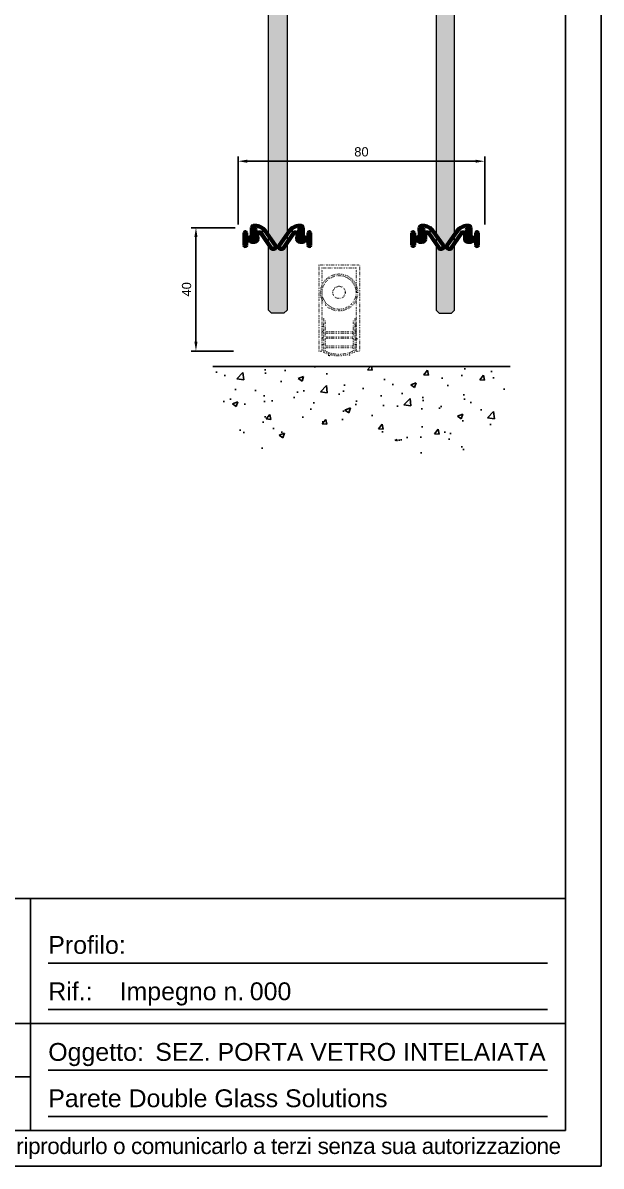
# Model space of a CAD drawing. Header units: millimetres. Extents: x 2781 to 3978, y 2153 to 2994.
# Drawn here: x 3790.1 to 3977.7, y 2153.2 to 2524 of the extents above; entities that cross this region are included whole.
import ezdxf

# ---------------------------------------------------------------- set-up
doc = ezdxf.new("R2010")
doc.units = ezdxf.units.MM
doc.linetypes.add('ACAD_ISO07W100', pattern=[3, 0, -3])
for name, color, linetype in [('48800_-_L2315', 7, 'Continuous'), ('48800_-_L3000', 7, 'Continuous'), ('Blocchi', 7, 'Continuous'), ('PARTENZA_VERTICA', 7, 'Continuous'), ('quote', 3, 'Continuous')]:
    doc.layers.add(name, color=color, linetype=linetype)
doc.layers.add('GLASS & JOINTS', color=250, linetype='Continuous', lineweight=13)
doc.layers.add('M GASKET', color=140, linetype='Continuous', lineweight=5)
doc.layers.add('GLASS HATCH', color=7, linetype='Continuous', true_color=0xb8ffed, transparency=0.5)
doc.styles.get("Standard").update_dxf_attribs({"font": 'arial.ttf'})
doc.dimstyles.new('ISO-25$0', dxfattribs={"dimtxt": 3, "dimasz": 3, "dimexe": 1.5, "dimexo": 1.5, "dimgap": 1.5, "dimtad": 1, "dimtxsty": 'Standard', "dimcen": 2.5, "dimadec": 0, "dimazin": 0, "dimtfac": 1, "dimtmove": 0, "dimatfit": 3, "dimfxl": 1, "dimarcsym": 0})
picture_1 = doc.add_image_def('image1.jpg', size_in_pixel=(2362, 827))

# ---------------------------------------------------------------- blocks, each defined once
blk = doc.blocks.new('48800')
at = {"layer": '48800_-_L3000', "linetype": 'Continuous', "lineweight": 5}
h = blk.add_hatch(dxfattribs=at)
h.set_pattern_fill('LINE', color=3, scale=2, angle=45, style=0)
h.set_pattern_definition([(45, (-6239.775, -3270.2284), (-4.490128, 4.490128), [])])
edge = h.paths.add_edge_path()
edge.add_arc((9.4, 2.41), 0.897, 334.1295, 494.3643)
edge.add_line((8.77, 3.05), (5.44, -1.86))
edge.add_arc((4.92, -1.52), 0.632, 270, 326.6991, ccw=False)
edge.add_arc((5, -1.51), 0.64, 180.3129, 262.8679, ccw=False)
edge.add_line((4.36, -1.52), (4.39, -0.03))
edge.add_arc((3.39, -0.03), 1, 0, 90)
edge.add_line((3.39, 0.97), (2.4, 0.97))
edge.add_arc((2.4, 0.71), 0.253, 90, 120)
edge.add_line((2.27, 0.93), (1.59, 0.54))
edge.add_arc((1.47, 0.76), 0.253, 270, 300, ccw=False)
edge.add_line((1.47, 0.51), (1.01, 0.51))
edge.add_line((1.01, 0.51), (1.01, 0.41))
edge.add_line((1.01, 0.41), (1.47, 0.41))
edge.add_arc((1.47, 0.76), 0.353, 270, 300)
edge.add_line((1.64, 0.45), (2.32, 0.85))
edge.add_arc((2.4, 0.71), 0.153, 90, 120, ccw=False)
edge.add_line((2.4, 0.87), (3.39, 0.87))
edge.add_arc((3.39, -0.03), 0.9, 0.0699, 90, ccw=False)
edge.add_line((4.29, -0.03), (4.26, -1.51))
edge.add_arc((5, -1.51), 0.74, 180.2005, 263.35)
edge.add_arc((4.92, -1.52), 0.732, 269.5118, 326.6433)
edge.add_line((5.53, -1.92), (8.85, 2.99))
edge.add_arc((9.4, 2.41), 0.797, -25.2784, 133.6585, ccw=False)
edge.add_line((10.12, 2.07), (6.71, -2.69))
edge.add_arc((3.54, -0.42), 3.9, 270, 324.4343, ccw=False)
edge.add_line((3.54, -4.32), (3.25, -4.32))
edge.add_arc((3.27, -3.48), 0.839, 196.694, 268.7318, ccw=False)
edge.add_line((2.47, -3.72), (2.5, -1.15))
edge.add_arc((2.15, -1.15), 0.353, 359.8862, 420)
edge.add_line((2.32, -0.85), (1.64, -0.45))
edge.add_arc((1.47, -0.76), 0.353, 60, 90)
edge.add_line((1.47, -0.41), (1.01, -0.41))
edge.add_line((1.01, -0.41), (1.01, -0.51))
edge.add_line((1.01, -0.51), (1.47, -0.51))
edge.add_arc((1.47, -0.76), 0.253, 60, 90, ccw=False)
edge.add_line((1.59, -0.54), (2.27, -0.93))
edge.add_arc((2.15, -1.15), 0.253, 0, 60, ccw=False)
edge.add_line((2.4, -1.15), (2.37, -3.74))
edge.add_arc((3.27, -3.48), 0.939, 195.7327, 268.8012)
edge.add_line((3.25, -4.42), (3.54, -4.42))
edge.add_arc((3.54, -0.42), 4, 270, 324.4343)
edge.add_line((6.8, -2.75), (10.2, 2.02))
at = {"layer": '48800_-_L2315', "color": 3, "linetype": 'Continuous', "lineweight": 50}
for p, q in [((2.37, 0.86), (2.37, 0.81)), ((2.37, 0.38), (2.37, 0.33)), ((3.25, 0.87), (3.25, 0.82)), ((2.37, -0.45), (2.37, -0.5)), ((2.37, -0.81), (2.37, -0.88)), ((3.25, -0.09), (3.25, -0.17)), ((3.25, -3.38), (3.25, -3.43)), ((3.25, -4.27), (3.25, -4.32))]:
    blk.add_line(p, q, dxfattribs=at)
at = {"layer": '48800_-_L3000', "color": 3, "linetype": 'Continuous', "lineweight": 50}
for p, q in [((0, 2.02), (0, -2.02)), ((0.76, 0.63), (0.76, 2.02)), ((1.47, 0.51), (1.01, 0.51)), ((1.01, 0.51), (1.01, 0.41)), ((1.01, 0.41), (1.47, 0.41)), ((1.96, 0.38), (1.01, 0.38)), ((2.27, 0.93), (1.59, 0.54)), ((1.64, 0.45), (2.32, 0.85)), ((2.35, 0.8), (1.7, 0.43)), ((1.7, 0.43), (1.96, 0.43)), ((3.39, 0.97), (2.4, 0.97)), ((2.4, 0.87), (3.39, 0.87)), ((3.39, 0.82), (2.4, 0.82)), ((8.77, 3.05), (5.44, -1.86)), ((5.53, -1.92), (8.85, 2.99)), ((8.88, 2.95), (5.57, -1.95)), ((6.67, -2.66), (10.07, 2.09)), ((10.12, 2.07), (6.71, -2.69)), ((6.8, -2.75), (10.2, 2.02)), ((0.76, -2.02), (0.76, -0.63)), ((1.01, -0.38), (2, -0.38)), ((1.47, -0.41), (1.01, -0.41)), ((1.01, -0.41), (1.01, -0.51)), ((1.01, -0.51), (1.47, -0.51)), ((1.59, -0.54), (2.27, -0.93)), ((2.32, -0.85), (1.64, -0.45)), ((2, -0.43), (1.7, -0.43)), ((1.7, -0.43), (2.35, -0.8)), ((2.4, -1.15), (2.37, -3.74)), ((2.47, -3.72), (2.5, -1.15)), ((2.55, -1.15), (2.52, -3.72)), ((2.95, -3.02), (2.95, -1.38)), ((3, -1.38), (3, -3.02)), ((3.76, -3.02), (3.76, -1.42)), ((3.81, -1.42), (3.81, -3.02)), ((4.21, -1.51), (4.24, -0.03)), ((4.29, -0.03), (4.26, -1.51)), ((4.36, -1.52), (4.39, -0.03)), ((3.25, -4.27), (3.54, -4.27)), ((3.54, -4.32), (3.25, -4.32)), ((3.25, -4.42), (3.54, -4.42))]:
    blk.add_line(p, q, dxfattribs=at)
for centre, radius, start, end in [((0.38, 2.02), 0.379, 0, 180), ((1.01, 0.63), 0.253, 180, 270), ((1.47, 0.76), 0.253, 270, 300), ((1.47, 0.76), 0.353, 270, 300), ((1.96, -1.42), 1.85, 0, 90), ((1.96, -1.42), 1.8, 0, 90), ((2.4, 0.71), 0.253, 90, 120), ((2.4, 0.71), 0.153, 90, 120), ((2.4, 0.71), 0.103, 90, 120), ((3.39, -0.03), 1, 0, 90), ((3.39, -0.03), 0.9, 0.0699, 90), ((3.39, -0.03), 0.85, 0.1094, 90), ((9.4, 2.41), 0.897, 334.1295, 134.3643), ((9.4, 2.41), 0.797, 334.7216, 133.6585), ((9.4, 2.41), 0.747, 335.0614, 133.2533), ((0.38, -2.02), 0.379, 180, 0), ((1.01, -0.63), 0.253, 90, 180), ((1.47, -0.76), 0.353, 60, 90), ((1.47, -0.76), 0.253, 60, 90), ((2, -1.38), 1, 0, 90), ((2, -1.38), 0.95, 0, 90), ((2.15, -1.15), 0.253, 0, 60), ((2.15, -1.15), 0.353, 359.8862, 60), ((2.15, -1.15), 0.403, 359.846, 60), ((3.38, -3.02), 0.429, 180, 0), ((3.38, -3.02), 0.379, 180, 0), ((3.54, -0.42), 3.85, 270, 324.4343), ((3.54, -0.42), 3.9, 270, 324.4343), ((3.54, -0.42), 4, 270, 324.4343), ((5, -1.51), 0.79, 180.1525, 263.5452), ((5, -1.51), 0.74, 180.2005, 263.35), ((5, -1.51), 0.64, 180.3129, 262.8679), ((4.92, -1.52), 0.732, 269.5118, 326.6433), ((4.92, -1.52), 0.782, 269.3145, 326.6195), ((4.92, -1.52), 0.632, 270, 326.6991), ((3.27, -3.48), 0.939, 195.7327, 268.8012), ((3.27, -3.48), 0.839, 196.694, 268.7318), ((3.27, -3.48), 0.789, 197.2424, 268.6922)]:
    blk.add_arc(centre, radius, start, end, dxfattribs=at)
at = {"layer": 'PARTENZA_VERTICA', "color": 3, "linetype": 'Continuous', "lineweight": 50}
for p, q in [((2.2, 0.72), (2.2, 0.77)), ((2.2, 0.36), (2.2, 0.41)), ((2.2, -0.45), (2.2, -0.4)), ((2.2, -0.77), (2.2, -0.72))]:
    blk.add_line(p, q, dxfattribs=at)
blk = doc.blocks.new('*U29')
at = {"color": 4, "char_height": 5, "attachment_point": 1}
for s, width, insert in [('Profilo:', 21.1789, (5, -10.48)), ('Rif.:', 14.5881, (5, -23.48)), ('\\pxql;Impegno n.', 36.2116, (25, -23.48)), ('\\pxql;000', 152.2634, (61.5, -23.48))]:
    blk.add_mtext_dynamic_manual_height_columns(s, width=width, gutter_width=12.5, heights=[0], dxfattribs=dict(at, insert=insert))
blk = doc.blocks.new('*U31')
at = {"color": 6}
for p, q in [((99.96, 30), (99.96, 15)), ((99.96, 15), (0, 15)), ((99.96, 15), (250, 15)), ((99.96, 15), (99.96, 0)), ((250, 15), (250, 0)), ((104.96, 3.94), (189.96, 3.94)), ((194.96, 3.94), (245, 3.94)), ((255, 3.94), (395, 3.94))]:
    blk.add_line(p, q, dxfattribs=at)
at = {"color": 4, "char_height": 5, "attachment_point": 1}
for s, width, insert in [('Oggetto:', 14.5881, (255, 24.52)), ('Controllato da:', 44.8692, (104.96, 11.52)), ('Data:', 14.5881, (194.96, 11.52))]:
    blk.add_mtext_dynamic_manual_height_columns(s, width=width, gutter_width=12.5, heights=[0], dxfattribs=dict(at, insert=insert))
blk = doc.blocks.new('*U32')
at = {"color": 4, "attachment_point": 1}
for s, width, insert, char_height in [('\\pxsm0.8,qc;{\\H0.9945x;A brand by AD Solutions S.r.l.\\P\\H0.88235x;Via Leonardo da Vinci, 4\\P30020 Torre di Mosto (VE)\\Ptel. \\W0.9;0421 303006\\W1;  fax \\W0.9;0421 306399\\W1;\\Pinfo@autmind.it}', 150.0363, (99.96, -1.94), 5.1282), ('Carlo Vian', 152.2634, (154.96, -40.48), 5)]:
    blk.add_mtext_dynamic_manual_height_columns(s, width=width, gutter_width=12.5, heights=[0], dxfattribs=dict(at, insert=insert, char_height=char_height))
at = {"insert": (0, -67.1), "char_height": 4.5, "attachment_point": 1}
blk.add_mtext_dynamic_manual_height_columns("{\\T0.96;\\C4;La AD Solutions si riserva a termini di legge la proprieta' del presente disegno con divieto di riprodurlo o comunicarlo a terzi senza sua autorizzazione}", width=437.3595, gutter_width=12.5, heights=[0], dxfattribs=at)
at = {"color": 6}
image = blk.add_image(picture_1, insert=(0, -35), size_in_units=(99.96, 35), dxfattribs=at)
image.dxf.flags = 7
blk = doc.blocks.new('Cartiglio A3')
at = {"color": 6}
for points in [[(0, 726.876), (0, 0), (1034.376, 0), (1034.376, 726.876)], [(10, 716.876), (10, 10), (1024.376, 10), (1024.376, 716.876)]]:
    blk.add_lwpolyline(points, close=True, dxfattribs=at)
blk = doc.blocks.new('*U33')
at = {"color": 4, "insert": (0, 7.59), "char_height": 5, "attachment_point": 1}
blk.add_mtext_dynamic_manual_height_columns('\\pxql;Parete Double Glass Solutions', width=152.2634, gutter_width=12.5, heights=[0], dxfattribs=at)
blk = doc.blocks.new('new_drop_bottom_gasket')
at = {"layer": 'M GASKET', "linetype": 'ACAD_ISO07W100', "ltscale": 0.1}
for p, q in [((-6.57, 0), (6.57, 0)), ((-6.57, 0), (-6.57, -28)), ((6.57, 0), (6.57, -28)), ((-5.57, -1), (-5.57, -28)), ((-5.57, -1), (5.57, -1)), ((5.57, -1), (5.57, -28)), ((-5.07, -17.34), (-5.07, -19.58)), ((-4.57, -18.26), (-4.57, -28)), ((4.57, -18.26), (4.57, -28)), ((5.07, -17.34), (5.07, -19.58)), ((-5.07, -19.58), (-5.47, -19.58)), ((-5.07, -20.08), (-5.47, -20.08)), ((-5.07, -21.56), (-5.47, -21.56)), ((-5.07, -22.06), (-5.47, -22.06)), ((-5.07, -20.08), (-5.07, -21.56)), ((-5.07, -22.06), (-5.07, -23.67)), ((-4.57, -21.69), (4.57, -21.69)), ((-4.57, -22.19), (4.57, -22.19)), ((5.07, -19.58), (5.47, -19.58)), ((5.07, -20.08), (5.07, -21.56)), ((5.07, -20.08), (5.47, -20.08)), ((5.07, -21.56), (5.47, -21.56)), ((5.07, -22.06), (5.07, -23.67)), ((5.07, -22.06), (5.47, -22.06)), ((-5.07, -23.67), (-5.47, -23.67)), ((-5.07, -24.17), (-5.47, -24.17)), ((-5.07, -25.88), (-5.47, -25.88)), ((-5.07, -24.17), (-5.07, -25.88)), ((-4.57, -23.36), (4.57, -23.36)), ((-4.57, -23.86), (4.57, -23.86)), ((5.07, -23.67), (5.47, -23.67)), ((5.07, -24.17), (5.07, -25.88)), ((5.07, -24.17), (5.47, -24.17)), ((5.07, -25.88), (5.47, -25.88)), ((-6.57, -28), (-5.57, -28)), ((-5.07, -26.38), (-5.47, -26.38)), ((-5.07, -26.38), (-5.07, -28.33)), ((-4.57, -26.34), (4.57, -26.34)), ((-4.57, -26.84), (4.57, -26.84)), ((-3.39, -28.95), (-3.5, -29.34)), ((-2.91, -29.08), (-3.01, -29.47)), ((2.91, -29.08), (3.01, -29.47)), ((3.39, -28.95), (3.5, -29.34)), ((5.07, -26.38), (5.07, -28.33)), ((5.07, -26.38), (5.47, -26.38)), ((5.57, -28), (6.57, -28))]:
    blk.add_line(p, q, dxfattribs=at)
for radius in [6, 5.5, 2]:
    blk.add_circle((0, -9), radius, dxfattribs=at)
for centre, radius, start, end in [((-5.21, -19.83), 0.363, 136.3972, 223.6028), ((-5.21, -21.81), 0.363, 136.3972, 223.6028), ((5.21, -19.83), 0.363, 316.3972, 43.6028), ((5.21, -21.81), 0.363, 316.3972, 43.6028), ((-5.21, -23.92), 0.363, 136.3972, 223.6028), ((-5.21, -26.13), 0.363, 136.3972, 223.6028), ((5.21, -23.92), 0.363, 316.3972, 43.6028), ((5.21, -26.13), 0.363, 316.3972, 43.6028), ((0.43, -16), 13.5, 245.9579, 253.5929), ((0, -18.03), 10.97, 245.3405, 294.6595), ((-3.18, -29.15), 0.363, 210.7119, 297.9175), ((0, -19.18), 10.32, 253.6524, 286.3476), ((3.18, -29.15), 0.363, 242.0825, 329.2881), ((-0.43, -16), 13.5, 286.4071, 294.0421)]:
    blk.add_arc(centre, radius, start, end, dxfattribs=at)
blk.add_point((5.73, -24.05), dxfattribs=at)
blk = doc.blocks.new('*D90')
at = {"layer": 'Defpoints', "color": 0, "transparency": 16777216}
for p in [(3939.94, 2479.14), (3859.94, 2457.08), (3939.94, 2457.08)]:
    blk.add_point(p, dxfattribs=at)
at = {"layer": 'quote', "color": 0, "lineweight": -2, "transparency": 16777216}
for p, q in [((3859.94, 2458.58), (3859.94, 2480.64)), ((3862.94, 2479.14), (3936.94, 2479.14)), ((3939.94, 2458.58), (3939.94, 2480.64))]:
    blk.add_line(p, q, dxfattribs=at)
at = {"layer": 'quote', "color": 0, "transparency": 16777216}
for points in [[(3862.94, 2479.64), (3862.94, 2478.64), (3859.94, 2479.14)], [(3936.94, 2479.64), (3936.94, 2478.64), (3939.94, 2479.14)]]:
    blk.add_solid(points, dxfattribs=at)
at = {"layer": 'quote', "color": 0, "transparency": 16777216, "insert": (3899.94, 2482.17), "char_height": 3, "attachment_point": 5}
blk.add_mtext('80', dxfattribs=at)
blk = doc.blocks.new('*D91')
at = {"layer": 'Defpoints', "color": 0, "transparency": 16777216}
for p in [(3846.26, 2457.58), (3860.44, 2457.58), (3859.94, 2417.58)]:
    blk.add_point(p, dxfattribs=at)
at = {"layer": 'quote', "color": 0, "lineweight": -2, "transparency": 16777216}
for p, q in [((3858.94, 2457.58), (3844.76, 2457.58)), ((3846.26, 2420.58), (3846.26, 2454.58)), ((3858.44, 2417.58), (3844.76, 2417.58))]:
    blk.add_line(p, q, dxfattribs=at)
at = {"layer": 'quote', "color": 0, "transparency": 16777216}
for points in [[(3845.76, 2454.58), (3846.76, 2454.58), (3846.26, 2457.58)], [(3845.76, 2420.58), (3846.76, 2420.58), (3846.26, 2417.58)]]:
    blk.add_solid(points, dxfattribs=at)
at = {"layer": 'quote', "color": 0, "transparency": 16777216, "insert": (3843.23, 2437.58), "char_height": 3, "attachment_point": 5, "rotation": 90}
blk.add_mtext('40', dxfattribs=at)

msp = doc.modelspace()

# ---------------------------------------------------------------- hatches: boundary and pattern name
h = msp.add_hatch()
h.set_pattern_fill('AR-CONC', color=256, scale=0.1)
h.set_pattern_definition([(50, (1415.233, 1219.204), (18.21847, -1.59391), [1.905, -20.955]), (355, (1415.233, 1219.204), (-3.52434, 19.10568), [1.524, -16.76406]), (100.45144, (1416.751, 1219.071), (14.69412, 17.51178), [1.619, -17.80902]), (46.1842, (1415.233, 1224.284), (27.1079, -4.20423), [2.8575, -31.4325]), (96.6356, (1417.492, 1223.934), (23.74041, 24.7426), [2.4285, -26.71356]), (351.1842, (1415.233, 1224.284), (23.7404, 24.7426), [2.286, -25.14597]), (21, (1417.773, 1223.014), (15.16144, -10.22652), [1.905, -20.955]), (326, (1417.773, 1223.014), (6.1802, 18.4188), [1.524, -16.764]), (71.45144, (1419.036, 1222.162), (21.34164, 8.19228), [1.619, -17.80899]), (37.5, (1415.233, 1219.204), (0.30886, 8.455504), [0, -16.5608, 0, -17.018, 0, -16.8275]), (7.5, (1415.233, 1219.204), (6.681966, 10.018057), [0, -9.7028, 0, -16.1798, 0, -6.4135]), (327.5, (1409.569, 1219.204), (13.55906, -0.572874), [0, -6.35, 0, -19.812, 0, -26.289]), (317.5, (1407.029, 1219.204), (14.81292, 2.54265), [0, -8.255, 0, -13.1572, 0, -18.669])])
edge = h.paths.add_edge_path()
edge.add_spline(control_points=[(3899.943, 2392.493), (3912.387, 2390.164), (3937.407, 2366.219), (3944.544, 2396.984), (3948.161, 2412.58)], knot_values=[66.530225, 66.530225, 66.530225, 66.530225, 101.7331283, 137.9242459, 137.9242459, 137.9242459, 137.9242459], degree=3, periodic=0)
edge.add_line((3948.161, 2412.58), (3899.943, 2412.58))
edge.add_line((3899.943, 2412.58), (3899.943, 2392.493))
edge = h.paths.add_edge_path()
edge.add_line((3899.943, 2412.58), (3851.724, 2412.58))
edge.add_spline(control_points=[(3851.724, 2412.58), (3856.058, 2398.068), (3863.836, 2372.021), (3886.37, 2393.605), (3897.925, 2392.871), (3899.943, 2392.493)], knot_values=[0, 0, 0, 0, 33.8878528, 60.8233097, 66.530225, 66.530225, 66.530225, 66.530225], degree=3, periodic=0)
edge.add_line((3899.943, 2392.493), (3899.943, 2412.58))
at = {"layer": 'Blocchi'}
h = msp.add_hatch(color=2, dxfattribs=at)
h.dxf.hatch_style = 1
h.paths.add_polyline_path([(3939.943, 2417.58), (3939.943, 2457.08, 0.4142136), (3939.443, 2457.58), (3935.543, 2457.58), (3935.543, 2456.38), (3936.118, 2455.33), (3936.743, 2455.33), (3936.743, 2456.08, -0.4142136), (3937.043, 2456.38), (3938.443, 2456.38, -0.4142136), (3938.743, 2456.08), (3938.743, 2451.68, -0.4142136), (3938.443, 2451.38), (3937.043, 2451.38, -0.4142136), (3936.743, 2451.68), (3936.743, 2452.43), (3936.118, 2452.43), (3935.543, 2451.38), (3935.543, 2451.18, 0.4142136), (3936.543, 2450.18), (3938.343, 2450.18), (3938.343, 2445.68), (3935.543, 2445.68), (3935.543, 2442.48), (3936.543, 2442.48), (3936.543, 2444.48), (3938.343, 2444.48), (3938.343, 2430.18), (3936.543, 2430.18), (3936.543, 2432.18), (3935.543, 2432.18), (3935.543, 2429.88), (3918.743, 2429.88), (3918.743, 2432.18), (3917.743, 2432.18), (3917.743, 2430.18), (3915.943, 2430.18), (3915.943, 2444.48), (3917.743, 2444.48), (3917.743, 2442.48), (3918.743, 2442.48), (3918.743, 2445.68), (3915.943, 2445.68), (3915.943, 2450.18), (3917.743, 2450.18, 0.4142136), (3918.743, 2451.18), (3918.743, 2451.38), (3918.168, 2452.43), (3917.543, 2452.43), (3917.543, 2451.68, -0.4142136), (3917.243, 2451.38), (3915.843, 2451.38, -0.4142136), (3915.543, 2451.68), (3915.543, 2456.08, -0.4142136), (3915.843, 2456.38), (3917.243, 2456.38, -0.4142136), (3917.543, 2456.08), (3917.543, 2455.33), (3918.168, 2455.33), (3918.721, 2456.342), (3918.705, 2457.58), (3881.143, 2457.58), (3881.143, 2456.38), (3881.718, 2455.33), (3882.343, 2455.33), (3882.343, 2456.08, -0.4142136), (3882.643, 2456.38), (3884.043, 2456.38, -0.4142136), (3884.343, 2456.08), (3884.343, 2451.68, -0.4142136), (3884.043, 2451.38), (3882.643, 2451.38, -0.4142136), (3882.343, 2451.68), (3882.343, 2452.43), (3881.718, 2452.43), (3881.143, 2451.38), (3881.143, 2451.18, 0.4142136), (3882.143, 2450.18), (3883.943, 2450.18), (3883.943, 2445.68), (3881.143, 2445.68), (3881.143, 2442.48), (3882.143, 2442.48), (3882.143, 2444.48), (3883.943, 2444.48), (3883.943, 2430.18), (3882.143, 2430.18), (3882.143, 2432.18), (3881.143, 2432.18), (3881.143, 2429.88), (3864.343, 2429.88), (3864.343, 2432.18), (3863.343, 2432.18), (3863.343, 2430.18), (3861.543, 2430.18), (3861.543, 2444.48), (3863.343, 2444.48), (3863.343, 2442.48), (3864.343, 2442.48), (3864.343, 2445.68), (3861.543, 2445.68), (3861.543, 2450.18), (3863.343, 2450.18, 0.4142136), (3864.343, 2451.18), (3864.343, 2451.38), (3863.768, 2452.43), (3863.143, 2452.43), (3863.143, 2451.68, -0.4142136), (3862.843, 2451.38), (3861.443, 2451.38, -0.4142136), (3861.143, 2451.68), (3861.143, 2456.08, -0.4142136), (3861.443, 2456.38), (3862.843, 2456.38, -0.4142136), (3863.143, 2456.08), (3863.143, 2455.33), (3863.768, 2455.33), (3864.287, 2456.279), (3864.27, 2457.58), (3860.443, 2457.58, 0.4142136), (3859.943, 2457.08), (3859.943, 2417.58)], flags=17)
h.paths.add_polyline_path([(3939.943, 2417.58), (3939.943, 2457.08, 0.4142136), (3939.443, 2457.58), (3935.543, 2457.58), (3935.543, 2456.38), (3936.118, 2455.33), (3936.743, 2455.33), (3936.743, 2456.08, -0.4142136), (3937.043, 2456.38), (3938.443, 2456.38, -0.4142136), (3938.743, 2456.08), (3938.743, 2451.68, -0.4142136), (3938.443, 2451.38), (3937.043, 2451.38, -0.4142136), (3936.743, 2451.68), (3936.743, 2452.43), (3936.118, 2452.43), (3935.543, 2451.38), (3935.543, 2451.18, 0.4142136), (3936.543, 2450.18), (3938.343, 2450.18), (3938.343, 2445.68), (3935.543, 2445.68), (3935.543, 2442.48), (3936.543, 2442.48), (3936.543, 2444.48), (3938.343, 2444.48), (3938.343, 2430.18), (3936.543, 2430.18), (3936.543, 2432.18), (3935.543, 2432.18), (3935.543, 2429.88), (3918.743, 2429.88), (3918.743, 2432.18), (3917.743, 2432.18), (3917.743, 2430.18), (3915.943, 2430.18), (3915.943, 2444.48), (3917.743, 2444.48), (3917.743, 2442.48), (3918.743, 2442.48), (3918.743, 2445.68), (3915.943, 2445.68), (3915.943, 2450.18), (3917.743, 2450.18, 0.4142136), (3918.743, 2451.18), (3918.743, 2451.38), (3918.168, 2452.43), (3917.543, 2452.43), (3917.543, 2451.68, -0.4142136), (3917.243, 2451.38), (3915.843, 2451.38, -0.4142136), (3915.543, 2451.68), (3915.543, 2456.08, -0.4142136), (3915.843, 2456.38), (3917.243, 2456.38, -0.4142136), (3917.543, 2456.08), (3917.543, 2455.33), (3918.168, 2455.33), (3918.743, 2456.38), (3918.743, 2457.58), (3881.143, 2457.58), (3881.143, 2456.38), (3881.718, 2455.33), (3882.343, 2455.33), (3882.343, 2456.08, -0.4142136), (3882.643, 2456.38), (3884.043, 2456.38, -0.4142136), (3884.343, 2456.08), (3884.343, 2451.68, -0.4142136), (3884.043, 2451.38), (3882.643, 2451.38, -0.4142136), (3882.343, 2451.68), (3882.343, 2452.43), (3881.718, 2452.43), (3881.143, 2451.38), (3881.143, 2451.18, 0.4142136), (3882.143, 2450.18), (3883.943, 2450.18), (3883.943, 2445.68), (3881.143, 2445.68), (3881.143, 2442.48), (3882.143, 2442.48), (3882.143, 2444.48), (3883.943, 2444.48), (3883.943, 2430.18), (3882.143, 2430.18), (3882.143, 2432.18), (3881.143, 2432.18), (3881.143, 2429.88), (3864.343, 2429.88), (3864.343, 2432.18), (3863.343, 2432.18), (3863.343, 2430.18), (3861.543, 2430.18), (3861.543, 2444.48), (3863.343, 2444.48), (3863.343, 2442.48), (3864.343, 2442.48), (3864.343, 2445.68), (3861.543, 2445.68), (3861.543, 2450.18), (3863.343, 2450.18, 0.4142136), (3864.343, 2451.18), (3864.343, 2451.38), (3863.768, 2452.43), (3863.143, 2452.43), (3863.143, 2451.68, -0.4142136), (3862.843, 2451.38), (3861.443, 2451.38, -0.4142136), (3861.143, 2451.68), (3861.143, 2456.08, -0.4142136), (3861.443, 2456.38), (3862.843, 2456.38, -0.4142136), (3863.143, 2456.08), (3863.143, 2455.33), (3863.768, 2455.33), (3864.343, 2456.38), (3864.343, 2457.58), (3860.443, 2457.58, 0.4142136), (3859.943, 2457.08), (3859.943, 2417.58)], flags=17)
h.paths.add_polyline_path([(3886.043, 2419.58), (3886.043, 2445.58), (3899.343, 2445.58), (3899.343, 2443.08), (3900.543, 2443.08), (3900.543, 2445.58), (3913.843, 2445.58), (3913.843, 2419.58), (3900.543, 2419.58), (3900.543, 2422.08), (3899.343, 2422.08), (3899.343, 2419.58)], flags=0)
h.paths.add_polyline_path([(3884.443, 2419.58), (3861.943, 2419.58), (3861.943, 2428.28), (3884.443, 2428.28)], flags=0)
h.paths.add_polyline_path([(3885.543, 2447.18), (3885.543, 2455.98), (3914.343, 2455.98), (3914.343, 2447.18)], flags=0)
at = {"layer": 'GLASS HATCH'}
h = msp.add_hatch(color=256, dxfattribs=at)
h.dxf.hatch_style = 1
h.paths.add_polyline_path([(3869.815, 2430.88), (3870.815, 2429.88), (3874.815, 2429.88), (3875.815, 2430.88), (3875.815, 2573.326), (3875.797, 2573.326), (3874.547, 2569.892), (3871.547, 2576.76), (3869.815, 2573.361)])
h = msp.add_hatch(color=256, dxfattribs=at)
h.dxf.hatch_style = 1
h.paths.add_polyline_path([(3930.143, 2573.361), (3928.411, 2576.76), (3925.411, 2569.892), (3924.161, 2573.326), (3924.143, 2573.326), (3924.143, 2430.88), (3925.143, 2429.88), (3929.143, 2429.88), (3930.143, 2430.88)])

# ---------------------------------------------------------------- linework, layer by layer
msp.add_line((3851.724, 2412.58), (3948.161, 2412.58))
at = {"color": 6}
for p, q in [((3792.569, 2199.462), (3792.569, 2239.957)), ((3798.354, 2219.06), (3960.335, 2219.06)), ((3798.354, 2204.019), (3960.335, 2204.019)), ((3503.318, 2199.462), (3792.569, 2199.462)), ((3792.569, 2199.462), (3966.12, 2199.462)), ((3792.569, 2199.462), (3792.569, 2182.107)), ((3798.354, 2184.35), (3960.335, 2184.35))]:
    msp.add_line(p, q, dxfattribs=at)
msp.add_lwpolyline([(3966.12, 2239.957), (3503.318, 2239.957), (3503.318, 2164.752), (3966.12, 2164.752)], close=True, dxfattribs=at)
at = {"layer": 'GLASS & JOINTS'}
for points in [[(3875.815, 2573.326), (3875.815, 2430.88), (3874.815, 2429.88), (3870.815, 2429.88), (3869.815, 2430.88), (3869.815, 2573.326)], [(3924.143, 2573.326), (3924.143, 2430.88), (3925.143, 2429.88), (3929.143, 2429.88), (3930.143, 2430.88), (3930.143, 2573.326)]]:
    msp.add_lwpolyline(points, dxfattribs=at)

# ---------------------------------------------------------------- block references
at = {"xscale": 1.157006146853121, "yscale": 1.157006146853121, "zscale": 1.157006146853121}
for name, p in [('Cartiglio A3', (2780.911, 2153.182)), ('*U32', (3503.318, 2239.957)), ('*U31', (3503.318, 2164.752)), ('*U33', (3798.354, 2169.309))]:
    msp.add_blockref(name, p, dxfattribs=at)
at = {"xscale": -1, "rotation": 180}
for p in [(3861.903, 2453.88), (3916.338, 2453.88)]:
    msp.add_blockref('48800', p, dxfattribs=at)
at = {"rotation": 180}
for p in [(3883.403, 2453.88), (3937.838, 2453.88)]:
    msp.add_blockref('48800', p, dxfattribs=at)
msp.add_blockref('new_drop_bottom_gasket', (3892.693, 2445.58))
at = {"color": 6, "xscale": 1.157006146853121, "yscale": 1.157006146853121, "zscale": 1.157006146853121}
msp.add_blockref('*U29', (3792.569, 2239.957), dxfattribs=at)

# ---------------------------------------------------------------- texts
at = {"color": 4, "insert": (3833.064, 2193.123), "char_height": 5.78503, "attachment_point": 1}
msp.add_mtext_dynamic_manual_height_columns('SEZ. PORTA VETRO INTELAIATA', width=152.26344, gutter_width=12.5, heights=[0], dxfattribs=at)

# ---------------------------------------------------------------- dimensions: what is measured, and where the dimension line sits
at = {"layer": 'quote'}
dim = msp.add_linear_dim(base=(3939.943, 2479.141), p1=(3859.943, 2457.08), p2=(3939.943, 2457.08), dimstyle='ISO-25$0', dxfattribs=at)
dim.commit()
dim.dimension.update_dxf_attribs({"geometry": '*D90', "text_midpoint": (3899.943, 2482.173)})
dim = msp.add_linear_dim(base=(3846.262, 2457.58), p1=(3859.943, 2417.58), p2=(3860.443, 2457.58), angle=90, dimstyle='ISO-25$0', dxfattribs=at)
dim.commit()
dim.dimension.update_dxf_attribs({"geometry": '*D91', "text_midpoint": (3846.262, 2437.58), "dimtype": 160})

doc.saveas('drawing.dxf')
